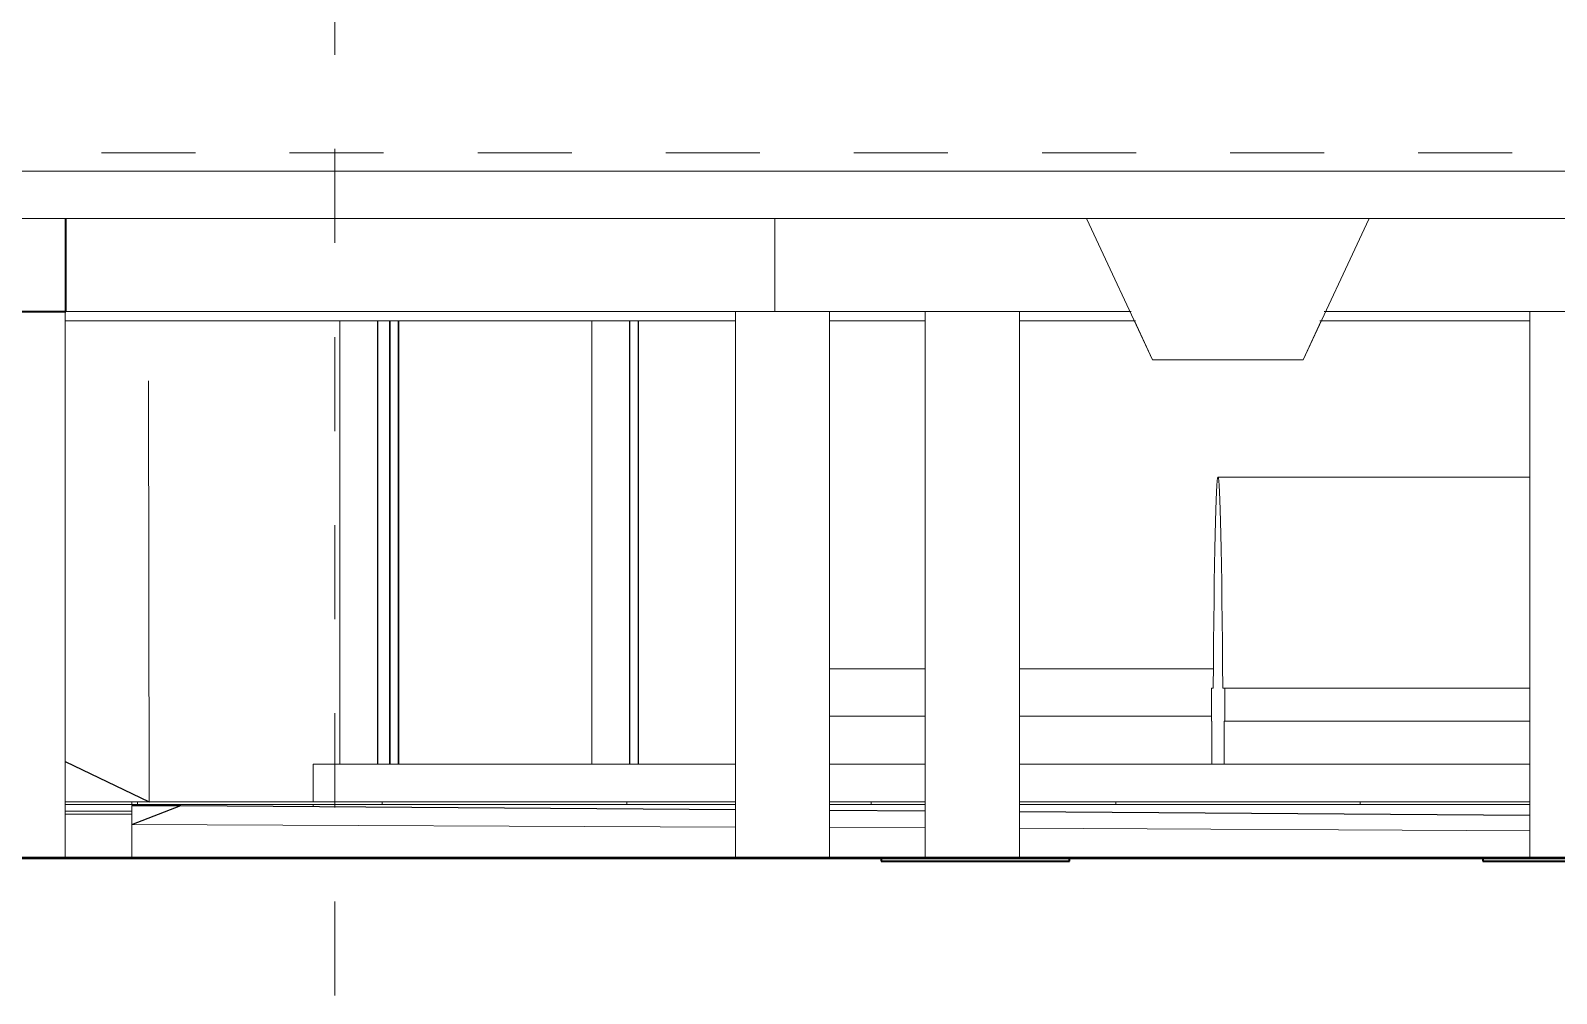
# Model space of a CAD drawing. Header units: metres. Extents: x 62 to 165, y -3 to 9.
# Drawn here: x 124.253 to 125.875, y -0.894 to 0.13 of the extents above; entities that cross this region are included whole.
import ezdxf

# ---------------------------------------------------------------- set-up
doc = ezdxf.new("R2010")
doc.units = ezdxf.units.M
doc.linetypes.add('Centro', pattern=[0.03175, 0.00635, -0.004763, 0.015875, -0.004763])
doc.linetypes.add('Grid Line', pattern=[0.022225, 0.0127, -0.003175, 0.003175, -0.003175])
for name, color, linetype, lineweight in [('A-FLOR', 7, 'Continuous', 18), ('A-FLOR-LEVL', 7, 'Continuous', 9), ('A-GENM', 7, 'Continuous', 18), ('A-MEDQ', 7, 'Continuous', 18), ('A-WALL', 7, 'Continuous', 18), ('M-EQPM', 7, 'Continuous', 18), ('P-SANR-FIXT', 7, 'Continuous', 18), ('S-BEAM', 7, 'Continuous', 18), ('S-GRID', 7, 'Continuous', 9)]:
    doc.layers.add(name, color=color, linetype=linetype, lineweight=lineweight)

# ---------------------------------------------------------------- blocks, each defined once
blk = doc.blocks.new('Viga Perfil Rectangular - VM2-1192419-Corte 02')
at = {"layer": 'S-BEAM'}
for p, q in [((-78.1249, -0.1785), (-78.1249, -0.65)), ((-78.0849, -0.65), (-78.0849, -0.1785)), ((-78.0845, -0.1785), (-78.0845, -0.65))]:
    blk.add_line(p, q, dxfattribs=at)
blk = doc.blocks.new('Viga Perfil Rectangular - VM2-1192390-Corte 02')
at = {"layer": 'S-BEAM'}
for p, q in [((-78.0718, -0.65), (-78.0718, -0.1785)), ((-78.0713, -0.1785), (-78.0713, -0.65))]:
    blk.add_line(p, q, dxfattribs=at)
blk = doc.blocks.new('Viga Perfil Rectangular - VM2-1192358-Corte 02')
at = {"layer": 'S-BEAM'}
for p, q in [((-78.0627, -0.65), (-78.0627, -0.1785)), ((-78.0622, -0.1785), (-78.0622, -0.65))]:
    blk.add_line(p, q, dxfattribs=at)
blk = doc.blocks.new('Viga Perfil Rectangular - VM2-1191324-Corte 02')
at = {"layer": 'S-BEAM'}
for p, q in [((-77.8568, -0.1785), (-77.8568, -0.65)), ((-77.8168, -0.65), (-77.8168, -0.1785)), ((-77.8163, -0.1785), (-77.8163, -0.65))]:
    blk.add_line(p, q, dxfattribs=at)
blk = doc.blocks.new('Viga Perfil Rectangular - VM2-1191502-Corte 02')
at = {"layer": 'S-BEAM'}
for p, q in [((-77.8077, -0.65), (-77.8077, -0.1785)), ((-77.8072, -0.1785), (-77.8072, -0.65))]:
    blk.add_line(p, q, dxfattribs=at)
blk = doc.blocks.new('Soporte Estanque_z2 - Soporte Estanque_z2-1280500-Corte 02')
at = {"layer": 'A-GENM', "lineweight": 35}
for p, q in [((-78.516, -0.0705), (-78.516, -0.1688)), ((-78.416, -0.1688), (-78.416, -0.0705)), ((-75.8448, -0.0705), (-75.8448, -0.1688)), ((-75.7448, -0.0688), (-75.7531, -0.0688)), ((-75.7448, -0.1688), (-75.7448, -0.0688)), ((-78.516, -0.1688), (-78.416, -0.1688)), ((-75.8448, -0.1688), (-75.7448, -0.1688)), ((-77.3491, -0.75), (-77.5491, -0.75)), ((-77.5491, -0.75), (-77.5491, -0.753)), ((-77.5491, -0.753), (-77.3491, -0.753)), ((-77.3491, -0.753), (-77.3491, -0.75)), ((-76.7097, -0.75), (-76.9097, -0.75)), ((-76.9097, -0.75), (-76.9097, -0.753)), ((-76.9097, -0.753), (-76.7097, -0.753)), ((-76.7097, -0.753), (-76.7097, -0.75))]:
    blk.add_line(p, q, dxfattribs=at)
at = {"layer": 'A-GENM'}
for p, q in [((-77.6624, -0.0705), (-77.6624, -0.1688)), ((-76.5984, -0.1688), (-76.5984, -0.0705)), ((-78.5168, -0.1688), (-78.516, -0.1688)), ((-78.5168, -0.75), (-78.5168, -0.1688)), ((-78.4168, -0.1688), (-78.4168, -0.75)), ((-77.6644, -0.1688), (-78.416, -0.1688)), ((-77.704, -0.75), (-77.704, -0.1688)), ((-77.6644, -0.1688), (-77.604, -0.1688)), ((-77.604, -0.1688), (-77.604, -0.75)), ((-77.5023, -0.1688), (-77.604, -0.1688)), ((-77.5023, -0.1688), (-77.4023, -0.1688)), ((-77.5023, -0.75), (-77.5023, -0.1688)), ((-77.4023, -0.1688), (-77.4023, -0.75)), ((-77.2833, -0.1688), (-77.4023, -0.1688)), ((-76.8597, -0.1688), (-77.0781, -0.1688)), ((-76.8597, -0.1688), (-76.7597, -0.1688)), ((-76.8597, -0.75), (-76.8597, -0.1688)), ((-76.7597, -0.1688), (-76.7597, -0.75)), ((-76.654, -0.1688), (-76.7597, -0.1688)), ((-76.654, -0.1688), (-76.5964, -0.1688)), ((-76.654, -0.75), (-76.654, -0.1688)), ((-75.8448, -0.1688), (-76.5964, -0.1688)), ((-76.554, -0.1688), (-76.554, -0.75)), ((-75.844, -0.1688), (-75.844, -0.75)), ((-75.7448, -0.1688), (-75.744, -0.1688)), ((-75.744, -0.7047), (-75.744, -0.1688))]:
    blk.add_line(p, q, dxfattribs=at)
blk = doc.blocks.new('Soporte Estanque_z2 - Soporte Estanque_z2-1280482-Corte 02')
at = {"layer": 'A-GENM'}
for p, q in [((-77.7042, -0.1688), (-77.7042, -0.1785)), ((-77.7042, -0.1785), (-78.4168, -0.1785)), ((-77.5023, -0.1785), (-77.604, -0.1785)), ((-77.2787, -0.1785), (-77.4023, -0.1785)), ((-76.8597, -0.1785), (-77.0827, -0.1785)), ((-76.654, -0.1785), (-76.7597, -0.1785)), ((-76.257, -0.1785), (-76.5494, -0.1785))]:
    blk.add_line(p, q, dxfattribs=at)
blk = doc.blocks.new('AB1_REVER_EST LOSAS_ZZ_ZZ_MO_T_A_rvt-2-Corte 02')
at = {"layer": 'A-FLOR'}
for p, q in [((-78.3281, -0.2424), (-78.3276, -0.69)), ((-78.4168, -0.69), (-78.3458, -0.69)), ((-78.3458, -0.693), (-78.4168, -0.693)), ((-78.3398, -0.69), (-78.3458, -0.69)), ((-78.3458, -0.69), (-78.3458, -0.693)), ((-78.3458, -0.693), (-78.3398, -0.693)), ((-78.3458, -0.714), (-78.3458, -0.694)), ((-78.3398, -0.69), (-78.0798, -0.69)), ((-78.3398, -0.69), (-78.3398, -0.693)), ((-78.0798, -0.693), (-78.3398, -0.693)), ((-78.0798, -0.69), (-78.0798, -0.693)), ((-78.0798, -0.69), (-77.8198, -0.69)), ((-78.0798, -0.69), (-78.0798, -0.693)), ((-77.8198, -0.693), (-78.0798, -0.693)), ((-77.8198, -0.69), (-77.8198, -0.693)), ((-77.8198, -0.69), (-77.704, -0.69)), ((-77.8198, -0.69), (-77.8198, -0.693)), ((-77.704, -0.693), (-77.8198, -0.693)), ((-77.604, -0.69), (-77.5598, -0.69)), ((-77.5598, -0.693), (-77.604, -0.693)), ((-77.5598, -0.69), (-77.5598, -0.693)), ((-77.5598, -0.69), (-77.5023, -0.69)), ((-77.5598, -0.69), (-77.5598, -0.693)), ((-77.5023, -0.693), (-77.5598, -0.693)), ((-77.4023, -0.69), (-77.2998, -0.69)), ((-77.2998, -0.693), (-77.4023, -0.693)), ((-77.2998, -0.69), (-77.2998, -0.693)), ((-77.2998, -0.69), (-77.0398, -0.69)), ((-77.2998, -0.69), (-77.2998, -0.693)), ((-77.0398, -0.693), (-77.2998, -0.693)), ((-77.0398, -0.69), (-77.0398, -0.693)), ((-77.0398, -0.69), (-76.8597, -0.69)), ((-77.0398, -0.69), (-77.0398, -0.693)), ((-76.8597, -0.693), (-77.0398, -0.693)), ((-78.4168, -0.7), (-78.3458, -0.7)), ((-78.3458, -0.703), (-78.4168, -0.703)), ((-78.3458, -0.75), (-78.3458, -0.714)), ((-77.704, -0.7169), (-78.3458, -0.714)), ((-77.5023, -0.7178), (-77.604, -0.7173)), ((-76.8597, -0.7207), (-77.4023, -0.7182))]:
    blk.add_line(p, q, dxfattribs=at)
at = {"layer": 'A-FLOR', "lineweight": 25}
for p, q in [((-78.4168, -0.647), (-78.3276, -0.69)), ((-78.3458, -0.694), (-78.2938, -0.694)), ((-78.3458, -0.714), (-78.2938, -0.694)), ((-78.2938, -0.694), (-77.704, -0.6981)), ((-77.604, -0.6989), (-77.5023, -0.6996)), ((-77.4023, -0.7003), (-76.8597, -0.7041))]:
    blk.add_line(p, q, dxfattribs=at)
at = {"layer": 'A-FLOR', "lineweight": 50}
blk.add_line((-70.2976, -0.75), (-85.1697, -0.75), dxfattribs=at)
at = {"layer": 'A-WALL'}
for p, q in [((-78.1533, -0.69), (-78.1533, -0.65)), ((-78.1533, -0.65), (-78.0033, -0.65)), ((-77.704, -0.65), (-78.0033, -0.65)), ((-77.5023, -0.65), (-77.604, -0.65)), ((-76.8597, -0.65), (-77.4023, -0.65)), ((-78.1533, -0.695), (-78.1533, -0.693))]:
    blk.add_line(p, q, dxfattribs=at)
at = {"layer": 'A-GENM', "lineweight": 18}
for name in ['Soporte Estanque_z2 - Soporte Estanque_z2-1280500-Corte 02', 'Soporte Estanque_z2 - Soporte Estanque_z2-1280482-Corte 02']:
    blk.add_blockref(name, (0, 0), dxfattribs=at)
at = {"layer": 'S-BEAM', "lineweight": 18}
for name in ['Viga Perfil Rectangular - VM2-1192419-Corte 02', 'Viga Perfil Rectangular - VM2-1192390-Corte 02', 'Viga Perfil Rectangular - VM2-1192358-Corte 02', 'Viga Perfil Rectangular - VM2-1191324-Corte 02', 'Viga Perfil Rectangular - VM2-1191502-Corte 02']:
    blk.add_blockref(name, (0, 0), dxfattribs=at)
blk = doc.blocks.new('Equipo Estanque - Equipo Estanque-1306681-Corte 02')
at = {"layer": 'M-EQPM'}
for p, q in [((-77.604, -0.5488), (-77.5023, -0.5488)), ((-77.4023, -0.5488), (-77.196, -0.5488)), ((-77.5023, -0.5988), (-77.604, -0.5988)), ((-77.1982, -0.5988), (-77.4023, -0.5988))]:
    blk.add_line(p, q, dxfattribs=at)
blk = doc.blocks.new('Equipo Estanque 2 - Equipo Estanque 2-1309753-Corte 02')
at = {"layer": 'A-MEDQ'}
for p, q in [((-76.8597, -0.3448), (-77.1911, -0.3448)), ((-76.654, -0.3448), (-76.7597, -0.3448)), ((-76.1191, -0.3448), (-76.554, -0.3448)), ((-75.9939, -0.3448), (-76.0292, -0.3448)), ((-75.883, -0.3448), (-75.8854, -0.3448)), ((-75.669, -0.3448), (-75.6915, -0.3448)), ((-77.1962, -0.5691), (-77.1982, -0.5691)), ((-77.1982, -0.5691), (-77.1982, -0.6041)), ((-77.184, -0.5691), (-77.186, -0.5691)), ((-77.184, -0.6041), (-77.184, -0.5691)), ((-77.184, -0.5691), (-76.8597, -0.5691)), ((-76.7597, -0.5691), (-76.654, -0.5691)), ((-76.554, -0.5691), (-76.4852, -0.5691)), ((-77.1982, -0.6041), (-77.1976, -0.6041)), ((-77.1976, -0.6041), (-77.1976, -0.6291)), ((-77.1847, -0.6291), (-77.1847, -0.6041)), ((-77.1847, -0.6041), (-77.184, -0.6041)), ((-77.184, -0.6041), (-76.8597, -0.6041)), ((-76.7597, -0.6041), (-76.654, -0.6041)), ((-76.554, -0.6041), (-76.4845, -0.6041)), ((-77.1976, -0.6291), (-77.1976, -0.65)), ((-77.1847, -0.65), (-77.1847, -0.6291))]:
    blk.add_line(p, q, dxfattribs=at)
for centre, start_param, end_param in [((-75.669, -0.7301), 5.214279, 6.370841), ((-77.1911, -0.7301), 5.143658, 7.422712)]:
    blk.add_ellipse(centre, major_axis=(0, 0.3853), ratio=0.014481, start_param=start_param, end_param=end_param, dxfattribs=at)
blk = doc.blocks.new('Estanque de agua - Diametro_3_00m-1183787-Corte 02')
at = {"layer": 'P-SANR-FIXT'}
for p, q in [((-77.28, -0.1785), (-77.2606, -0.22)), ((-77.1006, -0.22), (-77.0813, -0.1785)), ((-77.2592, -0.22), (-77.2606, -0.22)), ((-77.1006, -0.22), (-77.1021, -0.22))]:
    blk.add_line(p, q, dxfattribs=at)
blk = doc.blocks.new('Estanque de agua - Diametro_3_00m-V39-Corte 02')
at = {"layer": 'P-SANR-FIXT'}
for p, q in [((-75.7089, -0.0196), (-78.6256, -0.0196)), ((-77.3304, -0.0705), (-77.2606, -0.22)), ((-77.1006, -0.22), (-77.0309, -0.0705)), ((-77.2592, -0.22), (-77.2606, -0.22)), ((-77.1006, -0.22), (-77.2592, -0.22))]:
    blk.add_line(p, q, dxfattribs=at)
at = {"layer": 'P-SANR-FIXT', "flags": 128}
blk.add_lwpolyline([(-78.4719, -0.07), (-78.4471, -0.07), (-78.4203, -0.07), (-78.3915, -0.07), (-78.3608, -0.07), (-78.3281, -0.07), (-78.2937, -0.07), (-78.2574, -0.07), (-78.2195, -0.07), (-78.1798, -0.07), (-78.1386, -0.07), (-78.0959, -0.07), (-78.0516, -0.07), (-78.006, -0.07), (-77.9591, -0.07), (-77.9109, -0.07), (-77.8616, -0.07), (-77.8111, -0.07), (-77.7597, -0.07), (-77.7073, -0.07), (-77.6541, -0.07), (-77.6001, -0.07), (-77.5455, -0.07), (-77.4902, -0.07), (-77.4345, -0.07), (-77.3784, -0.07), (-77.3219, -0.07), (-77.2653, -0.07), (-77.2084, -0.07), (-77.1516, -0.07), (-77.0948, -0.07), (-77.0381, -0.07), (-76.9817, -0.07), (-76.9256, -0.07), (-76.8698, -0.07), (-76.8146, -0.07)], dxfattribs=at)
blk = doc.blocks.new('AB1_REVER_SAN_ZZ_ZZ_MO_T_A_rvt-2-Corte 02')
at = {"layer": 'A-MEDQ', "lineweight": 18}
blk.add_blockref('Equipo Estanque 2 - Equipo Estanque 2-1309753-Corte 02', (0, 0), dxfattribs=at)
at = {"layer": 'M-EQPM', "lineweight": 18}
blk.add_blockref('Equipo Estanque - Equipo Estanque-1306681-Corte 02', (0, 0), dxfattribs=at)
at = {"layer": 'P-SANR-FIXT', "lineweight": 18}
for name in ['Estanque de agua - Diametro_3_00m-1183787-Corte 02', 'Estanque de agua - Diametro_3_00m-V39-Corte 02']:
    blk.add_blockref(name, (0, 0), dxfattribs=at)

msp = doc.modelspace()

# ---------------------------------------------------------------- linework, layer by layer
at = {"layer": 'A-FLOR-LEVL', "color": 9, "linetype": 'Centro', "true_color": 0xc0c0c0}
for p, q in [((105.3282, 0), (137.58, 0)), ((105.2777, -0.75), (137.58, -0.75))]:
    msp.add_line(p, q, dxfattribs=at)
at = {"layer": 'S-GRID', "color": 253, "linetype": 'Grid Line', "true_color": 0xaaaaaa}
msp.add_line((124.5762, -2.6959), (124.5762, 8.9334), dxfattribs=at)

# ---------------------------------------------------------------- block references
at = {"lineweight": 5}
for name in ['AB1_REVER_SAN_ZZ_ZZ_MO_T_A_rvt-2-Corte 02', 'AB1_REVER_EST LOSAS_ZZ_ZZ_MO_T_A_rvt-2-Corte 02']:
    msp.add_blockref(name, (202.7064, 0), dxfattribs=at)

doc.saveas('drawing.dxf')
